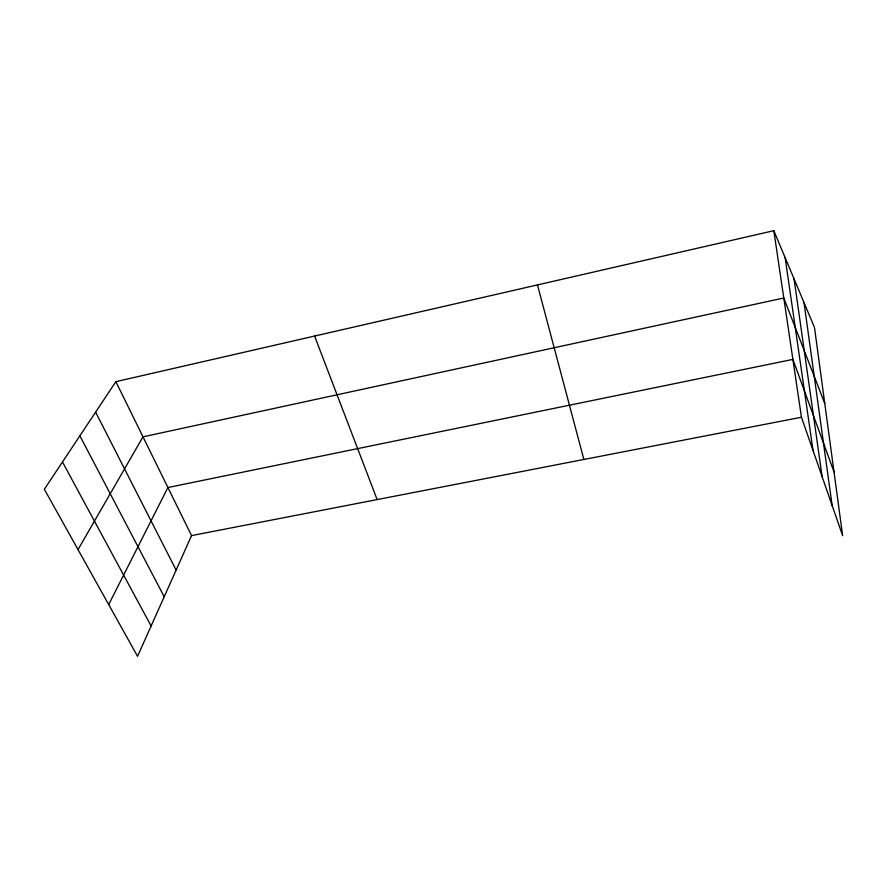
<?xml version="1.0" encoding="UTF-8"?>
<svg xmlns="http://www.w3.org/2000/svg" width="887" height="887" viewBox="0 0 887 887"><rect width="100%" height="100%" fill="white"/><g stroke="black" fill="none" stroke-linecap="round" stroke-linejoin="round"><path stroke-width="1.33" d="M115.864 381.665L191.548 535.604L137.563 656.313L44.35 489.28L115.864 381.665L773.819 230.687L814.499 327.536L842.65 535.737L801.46 417.245L773.819 230.687M108.691 604.59L167.909 487.517L792.889 359.401L834.013 471.895M78.023 549.618L142.984 436.836L783.786 298.01L824.766 403.452M191.548 535.604L801.46 417.245M62.489 461.994L151.123 625.989M79.874 435.816L164.206 596.729M95.63 412.122L176.125 570.075M314.597 336.062L377.141 499.592M537.467 284.915L583.868 459.466M785.139 257.651L813.057 450.629M794.053 278.873L822.127 476.685M804.01 302.556L832.15 505.546"/></g></svg>
